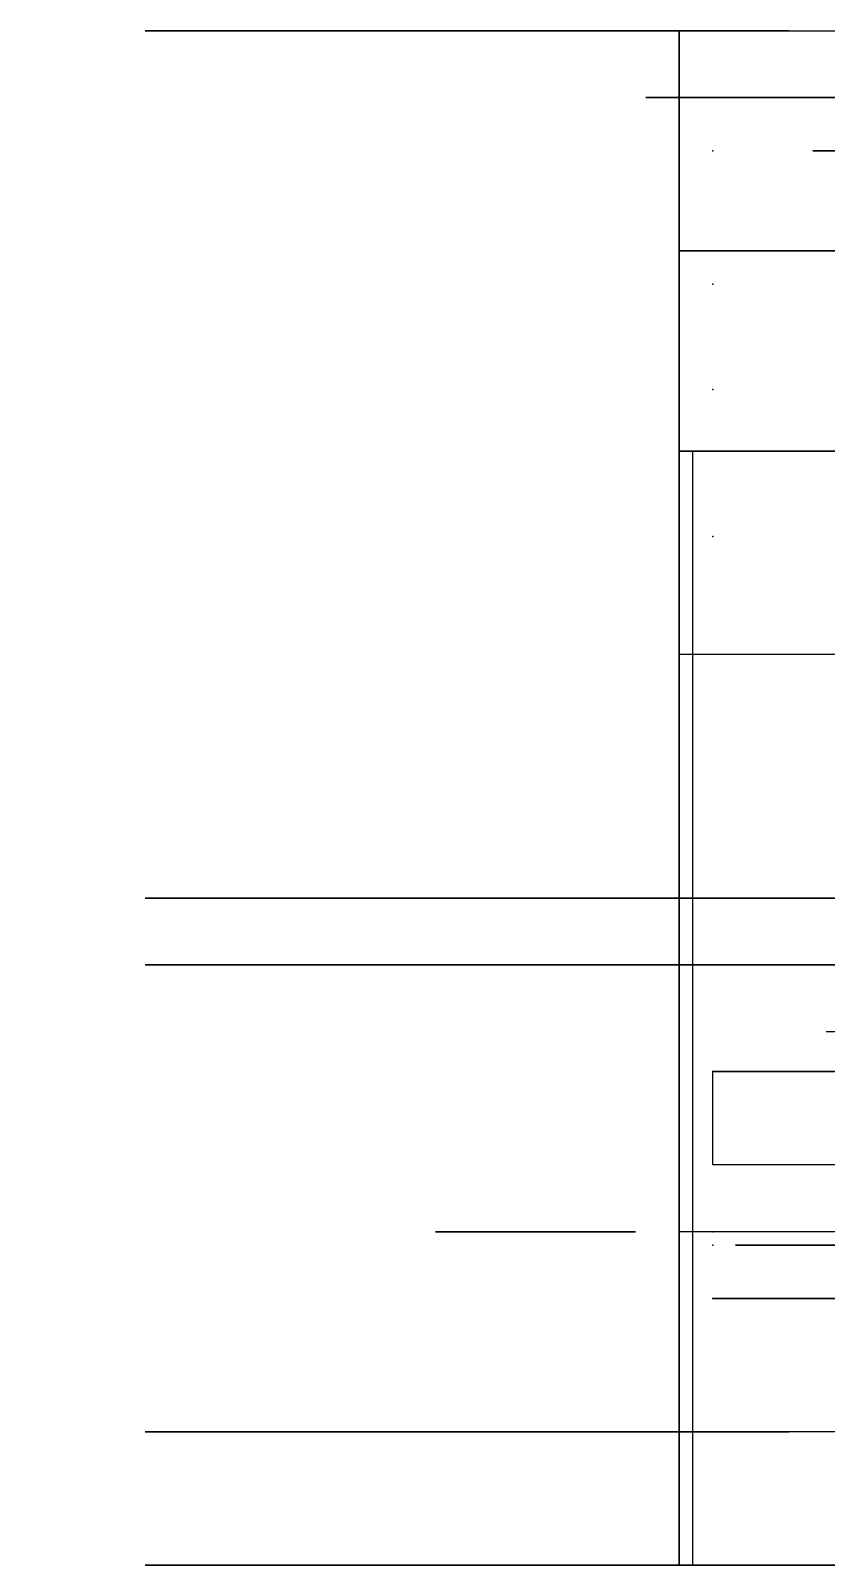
# Model space of a CAD drawing. Header units: centimetres. Extents: x -1.02 to 4.22, y -1.09 to 1.61.
# Drawn here: x -1.022 to 0.17, y -0.74 to 1.56 of the extents above; entities that cross this region are included whole.
import ezdxf

# ---------------------------------------------------------------- set-up
doc = ezdxf.new("R2010")
doc.units = ezdxf.units.CM
doc.header["$MEASUREMENT"] = 0
for name, color, linetype in [('Cajita_abierta_v04 v14_Sketch1', 7, 'Continuous'), ('Cajita_abierta_v04 v14_Sketch11', 7, 'Continuous'), ('Cajita_abierta_v04 v14_Sketch12', 7, 'Continuous'), ('Cajita_abierta_v04 v14_Sketch13', 7, 'Continuous'), ('Cajita_abierta_v04 v14_Sketch14', 7, 'Continuous'), ('Cajita_abierta_v04 v14_Sketch15', 7, 'Continuous'), ('Cajita_abierta_v04 v14_Sketch16', 7, 'Continuous'), ('Cajita_abierta_v04 v14_Sketch17', 7, 'Continuous'), ('Cajita_abierta_v04 v14_Sketch18', 7, 'Continuous'), ('Cajita_abierta_v04 v14_Sketch19', 7, 'Continuous'), ('Cajita_abierta_v04 v14_Sketch2', 7, 'Continuous'), ('Cajita_abierta_v04 v14_Sketch20', 7, 'Continuous'), ('Cajita_abierta_v04 v14_Sketch21', 7, 'Continuous'), ('Cajita_abierta_v04 v14_Sketch22', 7, 'Continuous'), ('Cajita_abierta_v04 v14_Sketch23', 7, 'Continuous'), ('Cajita_abierta_v04 v14_Sketch24', 7, 'Continuous'), ('Cajita_abierta_v04 v14_Sketch25', 7, 'Continuous'), ('Cajita_abierta_v04 v14_Sketch26', 7, 'Continuous'), ('Cajita_abierta_v04 v14_Sketch27', 7, 'Continuous'), ('Cajita_abierta_v04 v14_Sketch28', 7, 'Continuous'), ('Cajita_abierta_v04 v14_Sketch29', 7, 'Continuous'), ('Cajita_abierta_v04 v14_Sketch3', 7, 'Continuous'), ('Cajita_abierta_v04 v14_Sketch30', 7, 'Continuous'), ('Cajita_abierta_v04 v14_Sketch31', 7, 'Continuous'), ('Cajita_abierta_v04 v14_Sketch32', 7, 'Continuous'), ('Cajita_abierta_v04 v14_Sketch33', 7, 'Continuous'), ('Cajita_abierta_v04 v14_Sketch34', 7, 'Continuous'), ('Cajita_abierta_v04 v14_Sketch35', 7, 'Continuous'), ('Cajita_abierta_v04 v14_Sketch36', 7, 'Continuous'), ('Cajita_abierta_v04 v14_Sketch37', 7, 'Continuous'), ('Cajita_abierta_v04 v14_Sketch38', 7, 'Continuous'), ('Cajita_abierta_v04 v14_Sketch39', 7, 'Continuous'), ('Cajita_abierta_v04 v14_Sketch40', 7, 'Continuous'), ('Cajita_abierta_v04 v14_Sketch41', 7, 'Continuous'), ('Cajita_abierta_v04 v14_Sketch42', 7, 'Continuous'), ('Cajita_abierta_v04 v14_Sketch43', 7, 'Continuous'), ('Cajita_abierta_v04 v14_Sketch47', 7, 'Continuous'), ('Cajita_abierta_v04 v14_Sketch48', 7, 'Continuous'), ('Cajita_abierta_v04 v14_Sketch49', 7, 'Continuous'), ('Cajita_abierta_v04 v14_Sketch5', 7, 'Continuous'), ('Cajita_abierta_v04 v14_Sketch50', 7, 'Continuous'), ('Cajita_abierta_v04 v14_Sketch51', 7, 'Continuous'), ('Cajita_abierta_v04 v14_Sketch52', 7, 'Continuous'), ('Cajita_abierta_v04 v14_Sketch53', 7, 'Continuous'), ('Cajita_abierta_v04 v14_Sketch54', 7, 'Continuous'), ('Cajita_abierta_v04 v14_Sketch55', 7, 'Continuous'), ('Cajita_abierta_v04 v14_Sketch56', 7, 'Continuous'), ('Cajita_abierta_v04 v14_Sketch57', 7, 'Continuous'), ('Cajita_abierta_v04 v14_Sketch58', 7, 'Continuous'), ('Cajita_abierta_v04 v14_Sketch59', 7, 'Continuous'), ('Cajita_abierta_v04 v14_Sketch6', 7, 'Continuous'), ('Cajita_abierta_v04 v14_Sketch60', 7, 'Continuous'), ('Cajita_abierta_v04 v14_Sketch61', 7, 'Continuous'), ('Cajita_abierta_v04 v14_Sketch63', 7, 'Continuous'), ('Cajita_abierta_v04 v14_Sketch65', 7, 'Continuous'), ('Cajita_abierta_v04 v14_Sketch7', 7, 'Continuous'), ('Cajita_abierta_v04 v14_Sketch8', 7, 'Continuous'), ('Cajita_abierta_v04 v14_Sketch9', 7, 'Continuous'), ('Cajita_abierta_v04 v14_triangles coin', 7, 'Continuous')]:
    doc.layers.add(name, color=color, linetype=linetype)

msp = doc.modelspace()

# ---------------------------------------------------------------- linework, layer by layer
at = {"layer": 'Cajita_abierta_v04 v14_Sketch1'}
for p, q in [((3.2, 0, 6.2), (0, 0, 6.2)), ((0, 0, 6.2), (0, 0)), ((0, 0), (3.2, 0))]:
    msp.add_line(p, q, dxfattribs=at)
msp.add_point((0, 0), dxfattribs=at)
at = {"layer": 'Cajita_abierta_v04 v14_Sketch11'}
msp.add_point((0, 1.23), dxfattribs=at)
at = {"layer": 'Cajita_abierta_v04 v14_Sketch12'}
msp.add_point((0, 1.23), dxfattribs=at)
at = {"layer": 'Cajita_abierta_v04 v14_Sketch13'}
for p, q in [((3.2, -0.34), (0, -0.34)), ((0, -0.34, 0.3), (0.2737, -0.34)), ((0.2532, -0.34, 6.2), (0, -0.34, 5.903)), ((0, -0.34), (0, -0.34, 6.2)), ((0, -0.34, 6.2), (3.2, -0.34, 6.2))]:
    msp.add_line(p, q, dxfattribs=at)
msp.add_point((0, -0.34), dxfattribs=at)
at = {"layer": 'Cajita_abierta_v04 v14_Sketch14', "extrusion": (0, -1, 0)}
for centre, radius in [((-0.2654, 5.1343, 0.54), 0.15), ((-0.2654, 1.0712, 0.54), 0.15), ((-0.2654, 5.1343, 0.54), 0.14), ((-0.2654, 1.0712, 0.54), 0.14)]:
    msp.add_circle(centre, radius, dxfattribs=at)
msp.add_ellipse((1.6, -0.54, 3.1), major_axis=(0, 0, 4.6), ratio=0.532609, start_param=0.91218, end_param=2.212778, dxfattribs=at)
msp.add_ellipse((-0.461, -0.54, 3.1079), major_axis=(0, 0, -1.7), ratio=0.176471, dxfattribs=at)
at = {"layer": 'Cajita_abierta_v04 v14_Sketch14'}
for points, knots in [([(0.1702, -0.54, -0.2597), (0.0501, -0.54, -0.193), (-0.0576, -0.54, -0.1062), (-0.2391, -0.54, 0.1), (-0.3114, -0.54, 0.218), (-0.3622, -0.54, 0.3456)], [0, 0, 0, 0, 0.4120538, 0.4120538, 0.8241076, 0.8241076, 0.8241076, 0.8241076]), ([(-0.3376, -0.54, 5.9153), (-0.2917, -0.54, 6.0264), (-0.2295, -0.54, 6.1301), (-0.0763, -0.54, 6.3154), (0.0138, -0.54, 6.396), (0.1144, -0.54, 6.4618)], [0, 0, 0, 0, 0.3606372, 0.3606372, 0.7212744, 0.7212744, 0.7212744, 0.7212744]), ([(3.0856, -0.54, 6.4618), (2.7867, -0.54, 6.6577), (2.5049, -0.54, 6.7944), (1.9564, -0.54, 6.9606), (1.6785, -0.54, 6.9924), (1.132, -0.54, 6.9368), (0.8838, -0.54, 6.8622), (0.4625, -0.54, 6.6743), (0.2844, -0.54, 6.5732), (0.1144, -0.54, 6.4618)], [0.383509, 0.383509, 0.383509, 0.383509, 1.553489, 1.553489, 2.734502, 2.734502, 3.803643, 3.803643, 4.62827, 4.62827, 4.62827, 4.62827])]:
    msp.add_open_spline(points, degree=3, knots=knots, dxfattribs=at)
msp.add_point((0, -0.54), dxfattribs=at)
at = {"layer": 'Cajita_abierta_v04 v14_Sketch15'}
for p, q in [((-0.05, 0.93, 6.25), (0.218, 0.93, 6.25)), ((-0.05, 0.16, 6.25), (-0.05, 0.93, 6.25)), ((3.25, 0.16, 6.25), (-0.05, 0.16, 6.25))]:
    msp.add_line(p, q, dxfattribs=at)
msp.add_point((0, 0, 6.25), dxfattribs=at)
at = {"layer": 'Cajita_abierta_v04 v14_Sketch16'}
for p, q in [((0.218, 0.93, -0.05), (-0.05, 0.93, -0.05)), ((-0.05, 0.93, -0.05), (-0.05, 0.16, -0.05)), ((-0.05, 0.16, -0.05), (3.25, 0.16, -0.05))]:
    msp.add_line(p, q, dxfattribs=at)
msp.add_point((0, 0, -0.05), dxfattribs=at)
at = {"layer": 'Cajita_abierta_v04 v14_Sketch17'}
msp.add_point((0, 0, -0.05), dxfattribs=at)
at = {"layer": 'Cajita_abierta_v04 v14_Sketch18'}
for p, q in [((0, 0, 6.2), (3.2, 0, 6.2)), ((0, -0.14, 6.2), (0, 0, 6.2)), ((0.2532, -0.14, 6.2), (0, -0.14, 6.2))]:
    msp.add_line(p, q, dxfattribs=at)
msp.add_point((0, 0, 6.2), dxfattribs=at)
at = {"layer": 'Cajita_abierta_v04 v14_Sketch19'}
for p, q in [((0, -0.54, 0.7733), (0, -0.54, 0.8692)), ((0, -0.54, 5.2263), (0, -0.54, 5.3222))]:
    msp.add_line(p, q, dxfattribs=at)
at = {"layer": 'Cajita_abierta_v04 v14_Sketch19', "extrusion": (0, -1, 0)}
for centre in [(-0.2454, 5.2743, 0.54), (-0.2454, 5.2743, 0.54), (-0.2454, 5.2743, 0.54), (-0.2454, 0.8212, 0.54), (-0.2454, 5.2743, 0.54)]:
    msp.add_circle(centre, 0.14, dxfattribs=at)
for centre in [(-0.2454, 5.2743, 0.54), (-0.2454, 0.8212, 0.54)]:
    msp.add_arc(centre, 0.25, 348.9418, 11.0582, dxfattribs=at)
msp.add_ellipse((1.6, -0.54, 3.1), major_axis=(0, 0, 4.6), ratio=0.532609, start_param=0.91218, end_param=2.212778, dxfattribs=at)
msp.add_ellipse((-0.461, -0.54, 3.1079), major_axis=(0, 0, -1.7), ratio=0.176471, dxfattribs=at)
at = {"layer": 'Cajita_abierta_v04 v14_Sketch19'}
for points, knots in [([(0.1702, -0.54, -0.2597), (0.0501, -0.54, -0.193), (-0.0576, -0.54, -0.1062), (-0.2391, -0.54, 0.1), (-0.3114, -0.54, 0.218), (-0.3622, -0.54, 0.3456)], [0, 0, 0, 0, 0.4120538, 0.4120538, 0.8241076, 0.8241076, 0.8241076, 0.8241076]), ([(-0.3376, -0.54, 5.9153), (-0.2917, -0.54, 6.0264), (-0.2295, -0.54, 6.1301), (-0.0763, -0.54, 6.3154), (0.0138, -0.54, 6.396), (0.1144, -0.54, 6.4618)], [0, 0, 0, 0, 0.3606372, 0.3606372, 0.7212744, 0.7212744, 0.7212744, 0.7212744]), ([(3.0856, -0.54, 6.4618), (2.7867, -0.54, 6.6577), (2.5049, -0.54, 6.7944), (1.9564, -0.54, 6.9606), (1.6785, -0.54, 6.9924), (1.132, -0.54, 6.9368), (0.8838, -0.54, 6.8622), (0.4625, -0.54, 6.6743), (0.2844, -0.54, 6.5732), (0.1144, -0.54, 6.4618)], [0.383509, 0.383509, 0.383509, 0.383509, 1.553489, 1.553489, 2.734502, 2.734502, 3.803643, 3.803643, 4.62827, 4.62827, 4.62827, 4.62827])]:
    msp.add_open_spline(points, degree=3, knots=knots, dxfattribs=at)
msp.add_point((0, -0.54), dxfattribs=at)
at = {"layer": 'Cajita_abierta_v04 v14_Sketch2'}
for p, q in [((-0.3, 0.16, 6.5), (3.5, 0.16, -0.3)), ((3.5, 0.16, 6.5), (-0.3, 0.16, -0.3)), ((3.5, 0.16, 6.5), (-0.3, 0.16, 6.5)), ((-0.3, 0.16, 6.5), (-0.3, 0.16, -0.3)), ((-0.3, 0.16, -0.3), (3.5, 0.16, -0.3)), ((3.2, 0.16), (0, 0.16)), ((0, 0.16), (0, 0.16, 6.2)), ((0, 0.16, 6.2), (3.2, 0.16, 6.2))]:
    msp.add_line(p, q, dxfattribs=at)
msp.add_point((0, 0.16), dxfattribs=at)
at = {"layer": 'Cajita_abierta_v04 v14_Sketch20'}
for p, q in [((0, -0.54, 5.2263), (0, -0.54, 5.3222)), ((0, -0.54, 0.7733), (0, -0.54, 0.8692))]:
    msp.add_line(p, q, dxfattribs=at)
at = {"layer": 'Cajita_abierta_v04 v14_Sketch20', "extrusion": (0, -1, 0)}
for centre in [(-0.2454, 5.2743, 0.54), (-0.2454, 0.8212, 0.54)]:
    msp.add_arc(centre, 0.25, 348.9418, 11.0582, dxfattribs=at)
msp.add_ellipse((1.6, -0.54, 3.1), major_axis=(0, 0, 4.6), ratio=0.532609, start_param=0.91218, end_param=2.212778, dxfattribs=at)
msp.add_ellipse((-0.461, -0.54, 3.1079), major_axis=(0, 0, -1.7), ratio=0.176471, dxfattribs=at)
at = {"layer": 'Cajita_abierta_v04 v14_Sketch20'}
for points, knots in [([(0.1702, -0.54, -0.2597), (0.0501, -0.54, -0.193), (-0.0576, -0.54, -0.1062), (-0.2391, -0.54, 0.1), (-0.3114, -0.54, 0.218), (-0.3622, -0.54, 0.3456)], [0, 0, 0, 0, 0.4120538, 0.4120538, 0.8241076, 0.8241076, 0.8241076, 0.8241076]), ([(-0.3376, -0.54, 5.9153), (-0.2917, -0.54, 6.0264), (-0.2295, -0.54, 6.1301), (-0.0763, -0.54, 6.3154), (0.0138, -0.54, 6.396), (0.1144, -0.54, 6.4618)], [0, 0, 0, 0, 0.3606372, 0.3606372, 0.7212744, 0.7212744, 0.7212744, 0.7212744]), ([(3.0856, -0.54, 6.4618), (2.7867, -0.54, 6.6577), (2.5049, -0.54, 6.7944), (1.9564, -0.54, 6.9606), (1.6785, -0.54, 6.9924), (1.132, -0.54, 6.9368), (0.8838, -0.54, 6.8622), (0.4625, -0.54, 6.6743), (0.2844, -0.54, 6.5732), (0.1144, -0.54, 6.4618)], [0.383509, 0.383509, 0.383509, 0.383509, 1.553489, 1.553489, 2.734502, 2.734502, 3.803643, 3.803643, 4.62827, 4.62827, 4.62827, 4.62827])]:
    msp.add_open_spline(points, degree=3, knots=knots, dxfattribs=at)
msp.add_point((0, -0.54), dxfattribs=at)
at = {"layer": 'Cajita_abierta_v04 v14_Sketch21'}
for p, q in [((0, -0.54, 0.7733), (0, -0.54, 0.8692)), ((0, -0.54, 5.2263), (0, -0.54, 5.3222))]:
    msp.add_line(p, q, dxfattribs=at)
at = {"layer": 'Cajita_abierta_v04 v14_Sketch21', "extrusion": (0, -1, 0)}
msp.add_circle((-0.2454, 0.8212, 0.54), 0.14, dxfattribs=at)
msp.add_circle((-0.2454, 0.8212, 0.54), 0.14, dxfattribs=at)
for centre in [(-0.2454, 5.2743, 0.54), (-0.2454, 0.8212, 0.54)]:
    msp.add_arc(centre, 0.25, 348.9418, 11.0582, dxfattribs=at)
msp.add_ellipse((1.6, -0.54, 3.1), major_axis=(0, 0, 4.6), ratio=0.532609, start_param=0.91218, end_param=2.212778, dxfattribs=at)
msp.add_ellipse((-0.461, -0.54, 3.1079), major_axis=(0, 0, -1.7), ratio=0.176471, dxfattribs=at)
at = {"layer": 'Cajita_abierta_v04 v14_Sketch21'}
for points, knots in [([(0.1702, -0.54, -0.2597), (0.0501, -0.54, -0.193), (-0.0576, -0.54, -0.1062), (-0.2391, -0.54, 0.1), (-0.3114, -0.54, 0.218), (-0.3622, -0.54, 0.3456)], [0, 0, 0, 0, 0.4120538, 0.4120538, 0.8241076, 0.8241076, 0.8241076, 0.8241076]), ([(-0.3376, -0.54, 5.9153), (-0.2917, -0.54, 6.0264), (-0.2295, -0.54, 6.1301), (-0.0763, -0.54, 6.3154), (0.0138, -0.54, 6.396), (0.1144, -0.54, 6.4618)], [0, 0, 0, 0, 0.3606372, 0.3606372, 0.7212744, 0.7212744, 0.7212744, 0.7212744]), ([(3.0856, -0.54, 6.4618), (2.7867, -0.54, 6.6577), (2.5049, -0.54, 6.7944), (1.9564, -0.54, 6.9606), (1.6785, -0.54, 6.9924), (1.132, -0.54, 6.9368), (0.8838, -0.54, 6.8622), (0.4625, -0.54, 6.6743), (0.2844, -0.54, 6.5732), (0.1144, -0.54, 6.4618)], [0.383509, 0.383509, 0.383509, 0.383509, 1.553489, 1.553489, 2.734502, 2.734502, 3.803643, 3.803643, 4.62827, 4.62827, 4.62827, 4.62827])]:
    msp.add_open_spline(points, degree=3, knots=knots, dxfattribs=at)
msp.add_point((0, -0.54), dxfattribs=at)
at = {"layer": 'Cajita_abierta_v04 v14_Sketch22'}
for p, q in [((-0.05, -0.24, 6.25), (-0.05, 0.16, 6.25)), ((-0.05, 0.16, 6.25), (3.25, 0.16, 6.25)), ((3.25, -0.24, 6.25), (-0.05, -0.24, 6.25))]:
    msp.add_line(p, q, dxfattribs=at)
msp.add_point((0, 0, 6.25), dxfattribs=at)
at = {"layer": 'Cajita_abierta_v04 v14_Sketch23'}
msp.add_point((0, 0, 6.25), dxfattribs=at)
at = {"layer": 'Cajita_abierta_v04 v14_Sketch24'}
msp.add_line((0.1702, 0.06, 6.25), (3.0298, 0.06, 6.25), dxfattribs=at)
msp.add_point((0, 0, 6.25), dxfattribs=at)
at = {"layer": 'Cajita_abierta_v04 v14_Sketch25'}
for p, q in [((-0.05, 1.23, 0.65), (-0.05, 1.23, 1.15)), ((-0.05, 1.23, 3.45), (-0.05, 1.23, 0.65)), ((0.218, 1.23, 6.25), (-0.05, 1.23, 5.9297)), ((0.25, 1.23, 3.45), (-0.05, 1.23, 3.45)), ((2.95, 1.23, 3.45), (-0.05, 1.23, 3.45)), ((-0.05, 1.23, 0.65), (2.95, 1.23, 0.65)), ((-0.05, 1.23, 0.2537), (0.2061, 1.23, -0.0365)), ((2.95, 1.23, 0.65), (-0.05, 1.23, 0.65)), ((-0.05, 1.23, -0.05), (-0.05, 1.23, 0.65)), ((-0.05, 1.23, 1.15), (2.95, 1.23, 1.15)), ((-0.05, 1.23, 0.65), (0.25, 1.23, 0.65)), ((1.5972, 1.23, -0.05), (-0.05, 1.23, -0.05)), ((-0.05, 1.23, 0.65), (1.5972, 1.23, 0.65)), ((-0.05, 1.23, 5.9297), (-0.05, 1.23, 0.2537)), ((-0.05, 1.23, 3.45), (-0.05, 1.23, 0.65))]:
    msp.add_line(p, q, dxfattribs=at)
msp.add_point((0, 1.23), dxfattribs=at)
at = {"layer": 'Cajita_abierta_v04 v14_Sketch26'}
msp.add_point((0, 1.23), dxfattribs=at)
at = {"layer": 'Cajita_abierta_v04 v14_Sketch27'}
for p, q in [((3.25, 1.23, 6.25), (-0.05, 1.23, 6.25)), ((3.25, 1.23, 6.25), (-0.05, 1.23, 6.25)), ((-0.05, 1.23, 6.25), (-0.05, 1.23, 5.5688)), ((-0.05, 1.23, -0.05), (-0.05, 1.23, 6.25)), ((-0.05, 1.23, 5.5688), (3.25, 1.23, 5.5688))]:
    msp.add_line(p, q, dxfattribs=at)
msp.add_point((0, 1.23), dxfattribs=at)
at = {"layer": 'Cajita_abierta_v04 v14_Sketch28'}
for p, q in [((-0.05, 0.93, 6.25), (3.25, 0.93, 6.25)), ((-0.05, 0.93, 6.25), (0.218, 0.93, 6.25)), ((-0.05, 0.6249, 6.25), (-0.05, 0.93, 6.25)), ((-0.05, -0.74, 6.25), (-0.05, 0.93, 6.25)), ((3.25, 0.6249, 6.25), (-0.05, 0.6249, 6.25)), ((3.25, -0.74, 6.25), (-0.05, -0.74, 6.25))]:
    msp.add_line(p, q, dxfattribs=at)
msp.add_point((0, 0, 6.25), dxfattribs=at)
at = {"layer": 'Cajita_abierta_v04 v14_Sketch29'}
msp.add_point((0, 1.23), dxfattribs=at)
at = {"layer": 'Cajita_abierta_v04 v14_Sketch3'}
for p, q in [((-0.5, 0.16, -0.3), (-0.5, 0.16, 6.5)), ((3.7, 0.16, -0.3), (-0.5, 0.16, -0.3)), ((-0.5, 0.16, 6.5), (3.7, 0.16, 6.5)), ((-0.05, 0.16, -0.05), (3.25, 0.16, -0.05)), ((3.25, 0.16, 6.25), (-0.05, 0.16, -0.05)), ((3.25, 0.16, 6.25), (-0.05, 0.16, 6.25)), ((-0.05, 0.16, 6.25), (3.25, 0.16, -0.05)), ((-0.05, 0.16, 6.25), (-0.05, 0.16, -0.05)), ((0, 0.16), (3.2, 0.16)), ((3.2, 0.16, 6.2), (0, 0.16, 6.2)), ((0, 0.16, 6.2), (0, 0.16)), ((0, 0.16, 6.2), (0, 0.16)), ((3.2, 0.16, 6.2), (0, 0.16, 6.2)), ((0, 0.16), (3.2, 0.16))]:
    msp.add_line(p, q, dxfattribs=at)
msp.add_point((0, 0.16), dxfattribs=at)
at = {"layer": 'Cajita_abierta_v04 v14_Sketch30'}
msp.add_point((0, 1.23), dxfattribs=at)
at = {"layer": 'Cajita_abierta_v04 v14_Sketch31'}
msp.add_point((0, 0, 5.65), dxfattribs=at)
at = {"layer": 'Cajita_abierta_v04 v14_Sketch32'}
msp.add_point((0, 0, 5.65), dxfattribs=at)
at = {"layer": 'Cajita_abierta_v04 v14_Sketch33', "extrusion": (0, -1, 0)}
for centre, radius in [((-0.2654, 5.1343, 0.24), 0.15), ((-0.2654, 5.1343, 0.24), 0.14), ((-0.2654, 5.1343, 0.24), 0.14), ((-0.2654, 1.0712, 0.24), 0.14)]:
    msp.add_circle(centre, radius, dxfattribs=at)
at = {"layer": 'Cajita_abierta_v04 v14_Sketch33'}
msp.add_point((0, -0.24), dxfattribs=at)
at = {"layer": 'Cajita_abierta_v04 v14_Sketch34'}
for p, q in [((3.25, -0.74, -0.05), (-0.05, -0.74, -0.05)), ((-0.05, -0.74, -0.05), (-0.05, -0.74, 6.25)), ((-0.05, -0.74, 6.25), (3.25, -0.74, 6.25))]:
    msp.add_line(p, q, dxfattribs=at)
at = {"layer": 'Cajita_abierta_v04 v14_Sketch34', "extrusion": (0, -1, 0)}
for centre in [(-0.2454, 0.8212, 0.74), (-0.2454, 0.8212, 0.74), (-0.2454, 5.2743, 0.74), (-0.2454, 5.2743, 0.74)]:
    msp.add_circle(centre, 0.14, dxfattribs=at)
msp.add_ellipse((1.6, -0.74, 3.1), major_axis=(0, 0, 4.6), ratio=0.532609, start_param=0.91218, end_param=2.212778, dxfattribs=at)
msp.add_ellipse((-0.461, -0.74, 3.1079), major_axis=(0, 0, -1.7), ratio=0.176471, dxfattribs=at)
at = {"layer": 'Cajita_abierta_v04 v14_Sketch34'}
for points, knots in [([(-0.3622, -0.74, 0.3456), (-0.3114, -0.74, 0.218), (-0.2391, -0.74, 0.1), (-0.0576, -0.74, -0.1062), (0.0501, -0.74, -0.193), (0.1702, -0.74, -0.2597)], [-0.8241076, -0.8241076, -0.8241076, -0.8241076, -0.4120538, -0.4120538, 0, 0, 0, 0]), ([(0.1144, -0.74, 6.4618), (0.0138, -0.74, 6.396), (-0.0763, -0.74, 6.3154), (-0.2295, -0.74, 6.1301), (-0.2917, -0.74, 6.0264), (-0.3376, -0.74, 5.9153)], [-0.7212744, -0.7212744, -0.7212744, -0.7212744, -0.3606372, -0.3606372, 0, 0, 0, 0])]:
    msp.add_open_spline(points, degree=3, knots=knots, dxfattribs=at)
msp.add_rational_spline([(3.0856, -0.74, 6.4618), (1.6, -0.74, 7.4349), (0.1144, -0.74, 6.4618)], [1.02162714974, 1.13432075327, 1.02162714974], degree=2, dxfattribs=at)
msp.add_point((0, -0.74), dxfattribs=at)
at = {"layer": 'Cajita_abierta_v04 v14_Sketch35'}
msp.add_point((0, -0.24), dxfattribs=at)
at = {"layer": 'Cajita_abierta_v04 v14_Sketch36'}
msp.add_point((0, -0.24), dxfattribs=at)
at = {"layer": 'Cajita_abierta_v04 v14_Sketch37', "extrusion": (0, -1, 0)}
for radius in [0.15, 0.14, 0.14]:
    msp.add_circle((-0.2654, 1.0712, 0.24), radius, dxfattribs=at)
at = {"layer": 'Cajita_abierta_v04 v14_Sketch37'}
msp.add_point((0, -0.24), dxfattribs=at)
at = {"layer": 'Cajita_abierta_v04 v14_Sketch38', "extrusion": (0, -1, 0)}
for radius in [0.15, 0.14, 0.14]:
    msp.add_circle((-0.2654, 5.1343, 0.24), radius, dxfattribs=at)
at = {"layer": 'Cajita_abierta_v04 v14_Sketch38'}
msp.add_point((0, -0.24), dxfattribs=at)
at = {"layer": 'Cajita_abierta_v04 v14_Sketch39'}
for p, q in [((0.218, 0.93, -0.05), (-0.05, 0.93, -0.05)), ((-0.05, 0.93, -0.05), (-0.05, -0.74, -0.05)), ((-0.05, -0.74, -0.05), (3.25, -0.74, -0.05))]:
    msp.add_line(p, q, dxfattribs=at)
msp.add_point((0, 0, -0.05), dxfattribs=at)
at = {"layer": 'Cajita_abierta_v04 v14_Sketch40'}
for p, q in [((-0.03, 0.93, -0.03), (-0.03, -0.74, -0.03)), ((3.23, 0.93, -0.03), (-0.03, 0.93, -0.03)), ((-0.03, -0.74, -0.03), (1.35, -0.74, -0.03))]:
    msp.add_line(p, q, dxfattribs=at)
msp.add_point((0, 0, -0.03), dxfattribs=at)
at = {"layer": 'Cajita_abierta_v04 v14_Sketch41'}
for p, q in [((-0.03, 1.23, 5.9129), (-0.03, 1.23, 0.65)), ((0.218, 1.23, 5.7054), (-0.03, 1.23, 5.9129)), ((-0.03, 1.23, 0.65), (0.25, 1.23, 0.65))]:
    msp.add_line(p, q, dxfattribs=at)
msp.add_point((0, 1.23), dxfattribs=at)
at = {"layer": 'Cajita_abierta_v04 v14_Sketch42', "extrusion": (0, -1, 0)}
msp.add_circle((0.6135, 4.7198, -1.23), 0.5, dxfattribs=at)
at = {"layer": 'Cajita_abierta_v04 v14_Sketch42'}
msp.add_point((0, 1.23), dxfattribs=at)
at = {"layer": 'Cajita_abierta_v04 v14_Sketch43'}
for p, q in [((0.218, 1.23, 5.7054), (-0.03, 1.23, 5.9129)), ((-0.03, 1.23, 5.9129), (-0.03, 1.23, 0.65)), ((-0.03, 1.23, 0.65), (0.15, 1.23, 0.65)), ((0.15, 1.23, 3.45), (3.05, 1.23, 3.45)), ((0.15, 1.23, 0.65), (0.15, 1.23, 3.45))]:
    msp.add_line(p, q, dxfattribs=at)
at = {"layer": 'Cajita_abierta_v04 v14_Sketch43', "extrusion": (0, -1, 0)}
for radius in [0.5935, 0.5]:
    msp.add_circle((0.6135, 4.7198, -1.23), radius, dxfattribs=at)
at = {"layer": 'Cajita_abierta_v04 v14_Sketch43'}
msp.add_point((0, 1.23), dxfattribs=at)
at = {"layer": 'Cajita_abierta_v04 v14_Sketch47'}
msp.add_point((0, 1.0221), dxfattribs=at)
at = {"layer": 'Cajita_abierta_v04 v14_Sketch48'}
for p, q in [((-0.03, 0.93, 6.23), (-0.03, 0.93, 5.9129)), ((-0.03, 0.93, 5.9129), (0.218, 0.93, 5.7054)), ((0.9828, 0.93, 6.23), (-0.03, 0.93, 6.23))]:
    msp.add_line(p, q, dxfattribs=at)
msp.add_point((0, 0.93), dxfattribs=at)
at = {"layer": 'Cajita_abierta_v04 v14_Sketch49'}
for p, q in [((-0.03, 0.93, 6.23), (-0.03, 0.93, 5.9129)), ((-0.03, 0.93, 5.9129), (0.218, 0.93, 5.7054)), ((0.7, 0.93, 6.23), (-0.03, 0.93, 6.23))]:
    msp.add_line(p, q, dxfattribs=at)
msp.add_point((0, 0.93), dxfattribs=at)
at = {"layer": 'Cajita_abierta_v04 v14_Sketch5'}
for p, q in [((-0.85, 0.16, 3.1), (4.05, 0.16, 3.1)), ((-0.5, 0.16, -0.3), (-0.5, 0.16, 6.5)), ((3.7, 0.16, -0.3), (-0.5, 0.16, -0.3)), ((-0.5, 0.16, 6.5), (3.7, 0.16, 6.5)), ((-0.05, 0.16, 6.25), (-0.05, 0.16, -0.05)), ((-0.05, 0.16, -0.05), (3.25, 0.16, -0.05)), ((3.25, 0.16, 6.25), (-0.05, 0.16, 6.25))]:
    msp.add_line(p, q, dxfattribs=at)
at = {"layer": 'Cajita_abierta_v04 v14_Sketch5', "extrusion": (0, 1, 0)}
msp.add_ellipse((1.6, 0.16, 3.1), major_axis=(0, 0, 4.6), ratio=0.532609, dxfattribs=at)
at = {"layer": 'Cajita_abierta_v04 v14_Sketch5'}
msp.add_point((0, 0.16), dxfattribs=at)
at = {"layer": 'Cajita_abierta_v04 v14_Sketch50'}
msp.add_point((0, 0.93), dxfattribs=at)
at = {"layer": 'Cajita_abierta_v04 v14_Sketch51'}
msp.add_point((0, 0, 5.6), dxfattribs=at)
at = {"layer": 'Cajita_abierta_v04 v14_Sketch52'}
for p, q in [((0.218, 1.23, 5.7054), (-0.03, 1.23, 5.9129)), ((-0.03, 1.23, 5.9129), (-0.03, 1.23, 0.65)), ((-0.03, 1.23, 0.65), (0.15, 1.23, 0.65)), ((0.15, 1.23, 0.65), (0.15, 1.23, 3.45)), ((0.15, 1.23, 3.45), (3.05, 1.23, 3.45))]:
    msp.add_line(p, q, dxfattribs=at)
at = {"layer": 'Cajita_abierta_v04 v14_Sketch52', "extrusion": (0, -1, 0)}
msp.add_circle((0.6135, 4.7198, -1.23), 0.5935, dxfattribs=at)
at = {"layer": 'Cajita_abierta_v04 v14_Sketch52'}
msp.add_point((0, 1.23), dxfattribs=at)
at = {"layer": 'Cajita_abierta_v04 v14_Sketch53'}
msp.add_point((0, 0.93), dxfattribs=at)
at = {"layer": 'Cajita_abierta_v04 v14_Sketch54'}
msp.add_point((0, 0.93), dxfattribs=at)
at = {"layer": 'Cajita_abierta_v04 v14_Sketch55'}
msp.add_point((0, 1.18), dxfattribs=at)
at = {"layer": 'Cajita_abierta_v04 v14_Sketch56'}
msp.add_line((-0.1254, -0.24), (-0.4054, -0.24), dxfattribs=at)
msp.add_line((-0.1254, -0.24), (-0.4054, -0.24), dxfattribs=at)
msp.add_point((0, 0), dxfattribs=at)
at = {"layer": 'Cajita_abierta_v04 v14_Sketch57'}
msp.add_point((0, -0.24), dxfattribs=at)
at = {"layer": 'Cajita_abierta_v04 v14_Sketch58'}
msp.add_point((0, 1.18), dxfattribs=at)
at = {"layer": 'Cajita_abierta_v04 v14_Sketch59'}
for p, q in [((0.0342, -0.26, 5.903), (0.2532, -0.26, 6.16)), ((0.04, -0.26, 5.903), (0.0342, -0.26, 5.903)), ((0.0399, -0.26, 0.3), (0.04, -0.26, 0.3)), ((0.2772, -0.26, 0.04), (0.0399, -0.26, 0.3)), ((0.04, -0.26, 0.3), (0.04, -0.26, 5.903))]:
    msp.add_line(p, q, dxfattribs=at)
msp.add_point((0, -0.26), dxfattribs=at)
at = {"layer": 'Cajita_abierta_v04 v14_Sketch6', "extrusion": (0, 1, 0)}
for centre in [(0.2454, 5.2743, 0.16), (0.2454, 0.8212, 0.16)]:
    msp.add_circle(centre, 0.25, dxfattribs=at)
at = {"layer": 'Cajita_abierta_v04 v14_Sketch6'}
msp.add_point((0, 0.16), dxfattribs=at)
at = {"layer": 'Cajita_abierta_v04 v14_Sketch60'}
for p, q in [((0.6859, 0.26, 6.24), (-0.05, 0.26, 6.24)), ((-0.05, 0.26, -0.045), (3.24, 0.26, -0.045)), ((-0.05, 0.26, 6.24), (-0.05, 0.26, -0.045))]:
    msp.add_line(p, q, dxfattribs=at)
at = {"layer": 'Cajita_abierta_v04 v14_Sketch60', "extrusion": (0, 1, 0)}
for centre in [(0.2654, 5.1343, 0.26), (0.2654, 1.0712, 0.26)]:
    msp.add_circle(centre, 0.14, dxfattribs=at)
msp.add_ellipse((1.6, 0.26, 3.1), major_axis=(0, 0, 4.6), ratio=0.532609, start_param=4.070407, end_param=5.371005, dxfattribs=at)
msp.add_ellipse((-0.461, 0.26, 3.1079), major_axis=(0, 0, -1.7), ratio=0.176471, dxfattribs=at)
at = {"layer": 'Cajita_abierta_v04 v14_Sketch60'}
for points, knots in [([(0.1702, 0.26, -0.2597), (0.0501, 0.26, -0.193), (-0.0576, 0.26, -0.1062), (-0.2391, 0.26, 0.1), (-0.3114, 0.26, 0.218), (-0.3622, 0.26, 0.3456)], [0, 0, 0, 0, 0.4120538, 0.4120538, 0.8241076, 0.8241076, 0.8241076, 0.8241076]), ([(-0.3376, 0.26, 5.9153), (-0.2917, 0.26, 6.0264), (-0.2295, 0.26, 6.1301), (-0.0763, 0.26, 6.3154), (0.0138, 0.26, 6.396), (0.1144, 0.26, 6.4618)], [0, 0, 0, 0, 0.3606372, 0.3606372, 0.7212744, 0.7212744, 0.7212744, 0.7212744]), ([(3.0298, 0.26, -0.2597), (2.5779, 0.26, -0.5105), (2.2101, 0.26, -0.6487), (1.5973, 0.26, -0.7333), (1.34, 0.26, -0.7133), (0.8074, 0.26, -0.5751), (0.5149, 0.26, -0.451), (0.1702, 0.26, -0.2597)], [0, 0, 0, 0, 1.550696, 1.550696, 2.783754, 2.783754, 4.036902, 4.036902, 4.036902, 4.036902])]:
    msp.add_open_spline(points, degree=3, knots=knots, dxfattribs=at)
msp.add_open_spline([(0.1144, 0.26, 6.4618), (0.2089, 0.26, 6.5237), (0.3018, 0.26, 6.5798), (0.3932, 0.26, 6.6301)], degree=3, dxfattribs=at)
msp.add_point((0, 0.26), dxfattribs=at)
at = {"layer": 'Cajita_abierta_v04 v14_Sketch61'}
for p, q in [((0.15, 1.38, 0.55), (3.1988, 1.38, 0.55)), ((0.15, 1.38, 3.55), (0.15, 1.38, 0.55)), ((3.23, 1.38, 3.55), (0.15, 1.38, 3.55))]:
    msp.add_line(p, q, dxfattribs=at)
msp.add_point((0, 1.38), dxfattribs=at)
at = {"layer": 'Cajita_abierta_v04 v14_Sketch63'}
msp.add_open_spline([(0.3558, 1.46, 5.6295), (0.2245, 1.46, 5.3108), (0.1277, 1.46, 4.9782), (-0.0148, 1.46, 4.304), (-0.0602, 1.46, 3.9617), (-0.1005, 1.46, 3.3524), (-0.1045, 1.46, 3.0861), (-0.0777, 1.46, 2.3322), (-0.016, 1.46, 1.8451), (0.1608, 1.46, 1.1165), (0.2379, 1.46, 0.8659), (0.3346, 1.46, 0.6231)], degree=3, knots=[0, 0, 0, 0, 1.034076, 1.034076, 2.068146, 2.068146, 2.865971, 2.865971, 4.331489, 4.331489, 5.115667, 5.115667, 5.115667, 5.115667], dxfattribs=at)
msp.add_point((0, 1.46), dxfattribs=at)
at = {"layer": 'Cajita_abierta_v04 v14_Sketch65'}
msp.add_point((0, 0.8021), dxfattribs=at)
at = {"layer": 'Cajita_abierta_v04 v14_Sketch7'}
for p, q in [((-0.85, 0.16, 3.1), (4.05, 0.16, 3.1)), ((-0.05, 0.16, 6.25), (-0.05, 0.16, -0.05)), ((-0.05, 0.16, -0.05), (3.25, 0.16, -0.05)), ((3.25, 0.16, 6.25), (-0.05, 0.16, 6.25)), ((3.25, 0.16, 6.25), (-0.05, 0.16, 6.25))]:
    msp.add_line(p, q, dxfattribs=at)
at = {"layer": 'Cajita_abierta_v04 v14_Sketch7', "extrusion": (0, 1, 0)}
for centre in [(0.2454, 0.8212, 0.16), (0.2454, 5.2743, 0.16)]:
    msp.add_circle(centre, 0.14, dxfattribs=at)
for centre, major_axis, ratio in [((1.6, 0.16, 3.1), (0, 0, 4.6), 0.532609), ((1.6, 0.16, 3.1), (0, 0, 4.6), 0.532609), ((-0.461, 0.16, 3.1079), (0, 0, -1.7), 0.176471)]:
    msp.add_ellipse(centre, major_axis=major_axis, ratio=ratio, dxfattribs=at)
at = {"layer": 'Cajita_abierta_v04 v14_Sketch7'}
for p in [(-0.2454, 0.16, 0.8212), (-0.2454, 0.16, 5.2743), (-0.05, 0.16, 6.25), (0, 0.16), (0, 0.16)]:
    msp.add_point(p, dxfattribs=at)
at = {"layer": 'Cajita_abierta_v04 v14_Sketch8'}
for p, q in [((-0.05, 1.56, -0.05), (-0.05, 1.56, 6.25)), ((-0.05, 0.16, -0.05), (-0.05, 1.56, -0.05)), ((-0.05, 1.56, -0.05), (-0.05, 1.43, -0.05)), ((-0.05, 1.43, 6.25), (-0.05, 1.56, 6.25)), ((-0.05, 1.56, 6.25), (-0.05, 0.16, 6.25)), ((-0.05, 1.56, 6.25), (-0.05, 1.56, -0.05)), ((-0.05, 1.43, -0.05), (-0.05, 1.43, 6.25)), ((-0.05, 0.16, 6.25), (-0.05, 0.16, -0.05))]:
    msp.add_line(p, q, dxfattribs=at)
msp.add_point((-0.05, 0), dxfattribs=at)
at = {"layer": 'Cajita_abierta_v04 v14_Sketch9', "extrusion": (0, 1, 0)}
for centre in [(0.2454, 0.8212, 1.56), (0.2454, 5.2743, 1.56), (0.2454, 5.2743, 1.56), (0.2454, 0.8212, 1.56), (0.2454, 5.2743, 1.56), (0.2454, 0.8212, 1.56)]:
    msp.add_circle(centre, 0.14, dxfattribs=at)
msp.add_ellipse((1.6, 1.56, 3.1), major_axis=(0, 0, 4.6), ratio=0.532609, start_param=4.070407, end_param=5.371005, dxfattribs=at)
msp.add_ellipse((-0.461, 1.56, 3.1079), major_axis=(0, 0, -1.7), ratio=0.176471, dxfattribs=at)
at = {"layer": 'Cajita_abierta_v04 v14_Sketch9'}
for points, knots in [([(-0.3622, 1.56, 0.3456), (-0.3114, 1.56, 0.218), (-0.2391, 1.56, 0.1), (-0.0576, 1.56, -0.1062), (0.0501, 1.56, -0.193), (0.1702, 1.56, -0.2597)], [0, 0, 0, 0, 0.4120538, 0.4120538, 0.8241076, 0.8241076, 0.8241076, 0.8241076]), ([(0.1144, 1.56, 6.4618), (0.0138, 1.56, 6.396), (-0.0763, 1.56, 6.3154), (-0.2295, 1.56, 6.1301), (-0.2917, 1.56, 6.0264), (-0.3376, 1.56, 5.9153)], [0, 0, 0, 0, 0.3606372, 0.3606372, 0.7212744, 0.7212744, 0.7212744, 0.7212744])]:
    msp.add_open_spline(points, degree=3, knots=knots, dxfattribs=at)
msp.add_rational_spline([(0.1144, 1.56, 6.4618), (1.6, 1.56, 7.4349), (3.0856, 1.56, 6.4618)], [1.02162714974, 1.13432075327, 1.02162714974], degree=2, dxfattribs=at)
for p in [(-0.2454, 1.56, 0.8212), (-0.2454, 1.56, 5.2743), (0, 1.56)]:
    msp.add_point(p, dxfattribs=at)
at = {"layer": 'Cajita_abierta_v04 v14_triangles coin'}
for p, q in [((3.25, 1.23, 6.25), (-0.05, 1.23, 6.25)), ((-0.05, 1.23, 6.25), (-0.05, 1.23, -0.05)), ((0.218, 1.23, -0.05), (-0.05, 1.23, 0.2537)), ((0.218, 1.23, 6.25), (-0.05, 1.23, 5.9297)), ((-0.05, 1.23, -0.05), (3.25, 1.23, -0.05))]:
    msp.add_line(p, q, dxfattribs=at)
msp.add_point((0, 1.23), dxfattribs=at)

doc.saveas('drawing.dxf')
